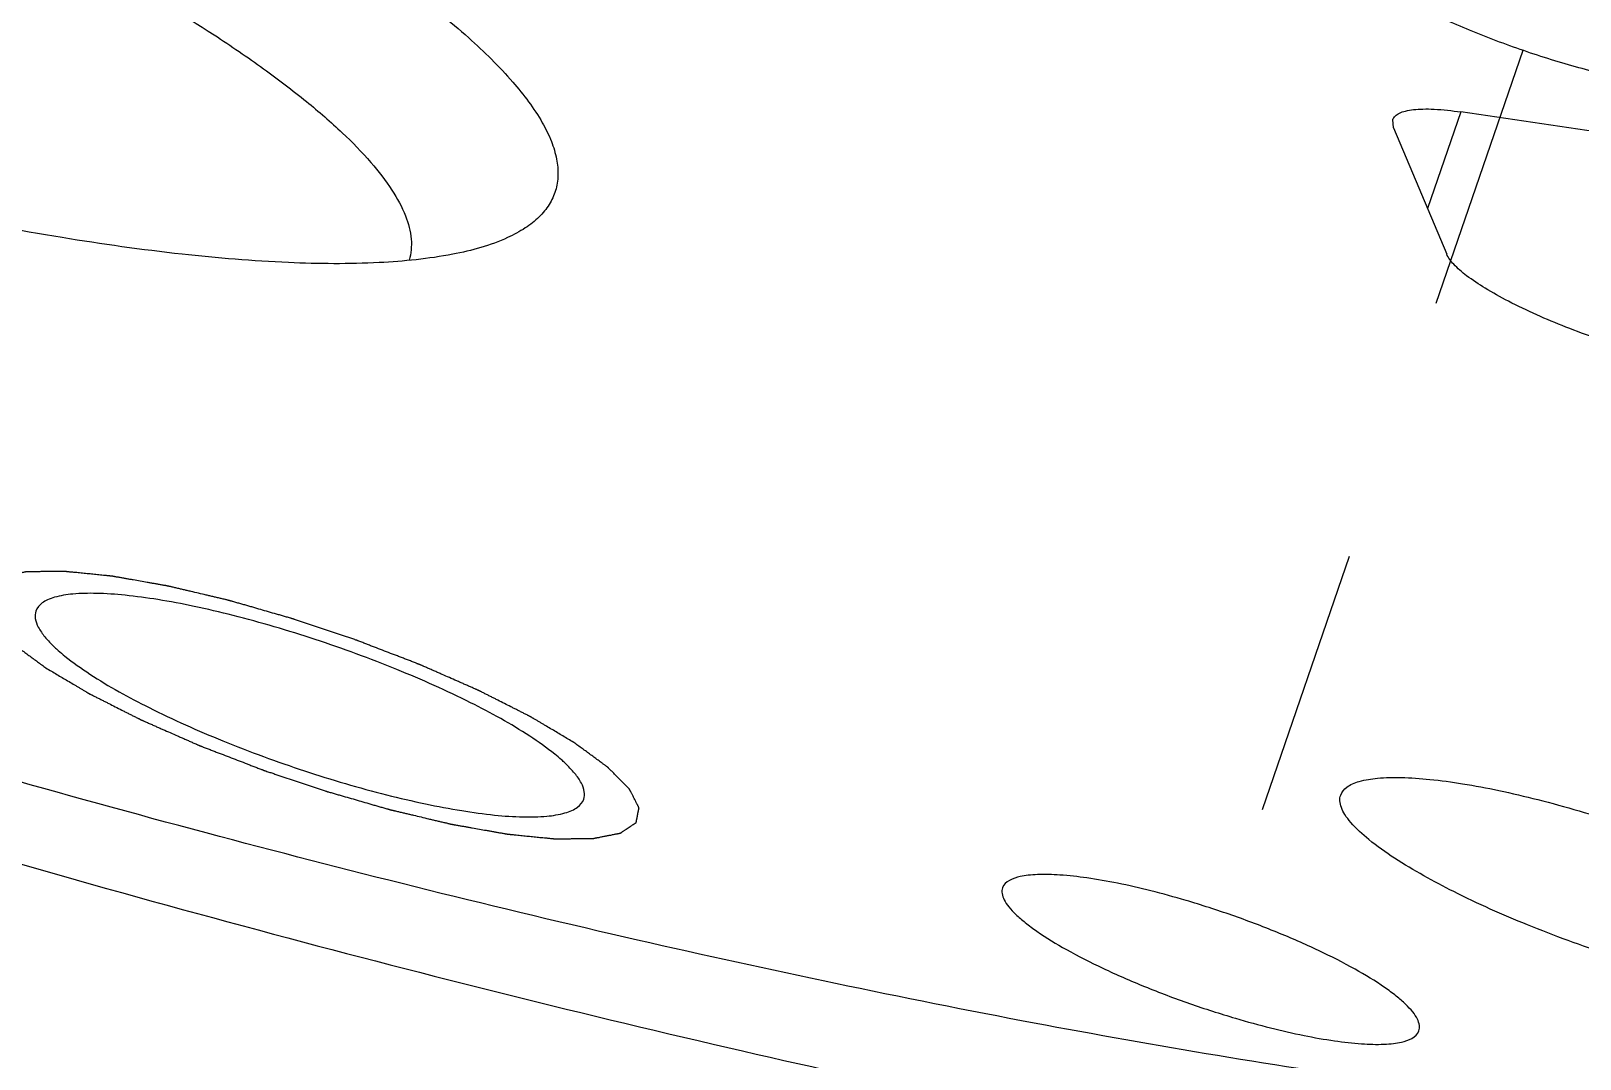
# Model space of a CAD drawing. Header units: millimetres. Extents: x 0 to 420, y 0 to 297.
# Drawn here: x 123.76 to 137.13, y 163.09 to 171.96 of the extents above; entities that cross this region are included whole.
import ezdxf

# ---------------------------------------------------------------- set-up
doc = ezdxf.new("R2010")
doc.units = ezdxf.units.MM
doc.header["$LTSCALE"] = 23.1
doc.linetypes.add('DASHED', pattern=[0.2, 0.1, -0.1])
doc.layers.get('0').update_dxf_attribs({"linetype": 'CONTINUOUS'})
for name, color, linetype in [('3_ALL_AXES', 7, 'CONTINUOUS'), ('7_ALL_FEATURES', 7, 'CONTINUOUS'), ('AXIS', 7, 'CONTINUOUS')]:
    doc.layers.add(name, color=color, linetype=linetype)

msp = doc.modelspace()

# ---------------------------------------------------------------- linework, layer by layer
at = {"color": 4, "linetype": 'DASHED'}
msp.add_line((136.633, 171.792), (133.86, 163.714), dxfattribs=at)
at = {"color": 7, "linetype": 'CONTINUOUS'}
for p, q in [((135.517, 171.124), (135.511, 171.194)), ((141.509, 170.461), (136.097, 171.26)), ((135.517, 171.124), (135.976, 170.032))]:
    msp.add_line(p, q, dxfattribs=at)
at = {"color": 9, "linetype": 'CONTINUOUS'}
msp.add_line((136.097, 171.26), (135.81, 170.426), dxfattribs=at)
at = {"color": 7, "linetype": 'CONTINUOUS'}
for points, knots in [([(161.192, 159.264), (161.151, 159.145), (161.047, 158.912), (160.751, 158.466), (160.205, 157.962), (159.339, 157.48), (158.25, 157.094), (156.941, 156.804), (155.417, 156.61), (153.686, 156.513), (151.757, 156.513), (149.639, 156.612), (147.345, 156.808), (144.888, 157.101), (141.319, 157.632), (136.56, 158.534), (130.584, 159.932), (124.337, 161.643), (117.963, 163.627), (111.608, 165.839), (105.415, 168.229), (99.527, 170.743), (94.078, 173.321), (89.893, 175.533), (86.866, 177.3), (85.468, 178.175), (84.801, 178.61)], [0, 0, 0, 0, 0.004615, 0.009356, 0.019641, 0.031602, 0.045669, 0.062071, 0.080907, 0.1022, 0.125913, 0.151976, 0.180286, 0.21072, 0.243131, 0.313227, 0.389133, 0.469235, 0.551805, 0.635047, 0.71715, 0.796331, 0.870885, 0.939237, 0.970654, 1, 1, 1, 1]), ([(137.793, 171.498), (137.726, 171.507), (137.586, 171.531), (137.37, 171.577), (137.143, 171.634), (136.908, 171.701), (136.67, 171.778), (136.434, 171.862), (136.204, 171.951), (135.985, 172.045), (135.781, 172.141), (135.596, 172.237), (135.433, 172.332), (135.315, 172.412), (135.234, 172.473), (135.183, 172.516), (135.139, 172.558), (135.104, 172.597), (135.076, 172.634), (135.057, 172.67), (135.045, 172.703), (135.043, 172.725), (135.044, 172.735)], [0, 0, 0, 0, 0.065874, 0.137616, 0.213906, 0.293389, 0.374602, 0.456051, 0.536237, 0.613688, 0.686994, 0.754842, 0.816056, 0.869634, 0.893315, 0.91483, 0.934139, 0.951239, 0.966185, 0.979098, 0.990228, 1, 1, 1, 1]), ([(135.511, 171.194), (135.515, 171.206), (135.531, 171.229), (135.57, 171.253), (135.624, 171.271), (135.693, 171.282), (135.776, 171.287), (135.912, 171.284), (136.021, 171.271), (136.097, 171.26)], [0, 0, 0, 0, 0.0601, 0.132054, 0.222688, 0.334927, 0.469516, 0.626194, 1, 1, 1, 1]), ([(137.558, 169.214), (137.37, 169.269), (137.015, 169.391), (136.599, 169.574), (136.317, 169.73), (136.158, 169.836), (136.044, 169.932), (135.99, 170), (135.976, 170.032)], [0, 0, 0, 0, 0.32408, 0.624444, 0.752191, 0.858932, 0.941783, 1, 1, 1, 1]), ([(144.73, 162.806), (144.476, 162.735), (143.925, 162.616), (143.035, 162.498), (142.035, 162.431), (140.495, 162.41), (138.328, 162.527), (135.475, 162.861), (132.318, 163.391), (128.915, 164.108), (125.328, 165), (122.893, 165.69), (121.656, 166.061)], [0, 0, 0, 0, 0.033697, 0.071853, 0.114482, 0.16153, 0.268413, 0.391234, 0.528151, 0.67693, 0.835152, 1, 1, 1, 1]), ([(121.668, 165.356), (123.055, 164.937), (125.786, 164.157), (129.81, 163.151), (133.627, 162.343), (137.165, 161.747), (140.357, 161.374), (142.776, 161.248), (144.491, 161.277), (145.6, 161.357), (146.582, 161.495), (147.189, 161.634), (147.468, 161.716)], [0, 0, 0, 0, 0.165363, 0.324125, 0.473362, 0.610565, 0.73342, 0.840024, 0.886805, 0.929081, 0.966805, 1, 1, 1, 1])]:
    msp.add_open_spline(points, degree=3, knots=knots, dxfattribs=at)
at = {"color": 2, "linetype": 'CONTINUOUS'}
for points in [[(128.44, 165.819), (128.409, 165.838), (128.362, 165.865), (128.3, 165.902), (128.253, 165.93), (128.214, 165.953), (128.183, 165.972), (128.159, 165.986), (128.136, 166), (128.116, 166.011), (128.101, 166.02), (128.091, 166.026), (128.083, 166.031), (128.077, 166.034), (128.073, 166.037), (128.069, 166.039), (128.067, 166.04), (128.066, 166.041), (128.064, 166.042), (128.062, 166.043), (128.058, 166.045), (128.052, 166.048), (128.045, 166.052), (128.035, 166.057), (128.024, 166.062), (128.005, 166.072), (127.982, 166.084), (127.954, 166.098), (127.926, 166.112), (127.889, 166.131), (127.842, 166.154), (127.796, 166.178), (127.758, 166.197), (127.73, 166.211), (127.702, 166.225), (127.679, 166.237), (127.661, 166.246), (127.649, 166.252), (127.64, 166.257), (127.633, 166.26), (127.627, 166.263), (127.623, 166.265), (127.62, 166.266), (127.619, 166.267), (127.617, 166.268), (127.614, 166.269), (127.609, 166.271), (127.603, 166.274), (127.595, 166.278), (127.585, 166.282), (127.571, 166.288), (127.551, 166.297), (127.524, 166.309), (127.493, 166.323), (127.462, 166.336), (127.42, 166.355), (127.367, 166.378), (127.315, 166.401), (127.273, 166.419), (127.242, 166.433), (127.21, 166.447), (127.184, 166.458), (127.163, 166.468), (127.15, 166.473), (127.14, 166.478), (127.132, 166.482), (127.125, 166.484), (127.121, 166.486), (127.118, 166.488), (127.116, 166.488), (127.114, 166.489), (127.111, 166.49), (127.106, 166.492), (127.099, 166.495), (127.09, 166.498), (127.079, 166.503), (127.065, 166.508), (127.042, 166.517), (127.013, 166.528), (126.979, 166.541), (126.945, 166.555), (126.899, 166.572), (126.842, 166.594), (126.773, 166.621), (126.716, 166.643), (126.67, 166.66), (126.642, 166.671), (126.619, 166.68), (126.602, 166.687), (126.587, 166.692), (126.577, 166.696), (126.572, 166.698), (126.567, 166.7), (126.563, 166.701), (126.557, 166.703), (126.547, 166.707), (126.533, 166.712), (126.515, 166.717), (126.492, 166.725), (126.463, 166.735), (126.417, 166.75), (126.359, 166.77), (126.29, 166.793), (126.221, 166.816), (126.163, 166.836), (126.117, 166.851), (126.088, 166.861), (126.065, 166.869), (126.047, 166.875), (126.033, 166.879), (126.023, 166.883), (126.017, 166.885), (126.012, 166.886), (126.008, 166.887), (126.002, 166.889), (125.992, 166.892), (125.978, 166.896), (125.961, 166.901), (125.938, 166.908), (125.91, 166.916), (125.864, 166.929), (125.807, 166.945), (125.738, 166.965), (125.681, 166.982), (125.635, 166.995), (125.601, 167.005), (125.566, 167.014), (125.538, 167.023), (125.515, 167.029), (125.501, 167.033), (125.489, 167.037), (125.481, 167.039), (125.473, 167.041), (125.468, 167.043), (125.463, 167.044), (125.459, 167.045), (125.454, 167.046), (125.447, 167.048), (125.439, 167.05), (125.428, 167.052), (125.414, 167.056), (125.393, 167.061), (125.365, 167.067), (125.333, 167.075), (125.3, 167.083), (125.257, 167.093), (125.202, 167.106), (125.148, 167.119), (125.104, 167.129), (125.072, 167.137), (125.039, 167.144), (125.012, 167.151), (124.99, 167.156), (124.976, 167.159), (124.965, 167.162), (124.957, 167.164), (124.95, 167.165), (124.946, 167.166), (124.943, 167.167), (124.941, 167.168), (124.939, 167.168), (124.937, 167.168), (124.932, 167.169), (124.926, 167.17), (124.918, 167.172), (124.908, 167.173), (124.896, 167.176), (124.875, 167.179), (124.85, 167.184), (124.82, 167.189), (124.79, 167.194), (124.749, 167.201), (124.699, 167.21), (124.649, 167.219), (124.608, 167.226), (124.578, 167.232), (124.553, 167.236), (124.533, 167.24), (124.518, 167.242), (124.502, 167.245), (124.49, 167.247), (124.48, 167.249), (124.472, 167.25), (124.466, 167.251), (124.461, 167.252), (124.459, 167.253), (124.457, 167.253), (124.455, 167.253), (124.453, 167.253), (124.45, 167.254), (124.444, 167.254), (124.438, 167.255), (124.429, 167.256), (124.419, 167.257), (124.406, 167.258), (124.393, 167.259), (124.376, 167.261), (124.355, 167.263), (124.329, 167.266), (124.295, 167.269), (124.252, 167.274), (124.209, 167.278), (124.175, 167.281), (124.15, 167.284), (124.128, 167.286), (124.111, 167.288), (124.098, 167.289), (124.085, 167.29), (124.075, 167.291), (124.066, 167.292), (124.061, 167.293), (124.057, 167.293), (124.053, 167.294), (124.051, 167.294), (124.049, 167.294), (124.047, 167.294), (124.046, 167.294), (124.044, 167.294), (124.042, 167.294), (124.039, 167.294), (124.036, 167.294), (124.032, 167.294), (124.025, 167.294), (124.016, 167.294), (124.006, 167.294), (123.996, 167.294), (123.982, 167.294), (123.965, 167.294), (123.944, 167.293), (123.917, 167.293), (123.882, 167.293), (123.848, 167.293), (123.821, 167.292), (123.8, 167.292), (123.783, 167.292), (123.769, 167.292), (123.759, 167.292), (123.748, 167.292), (123.74, 167.292), (123.733, 167.292), (123.729, 167.292), (123.725, 167.292), (123.723, 167.292), (123.721, 167.292), (123.719, 167.292), (123.718, 167.291), (123.718, 167.292), (123.717, 167.291), (123.717, 167.291), (123.715, 167.291), (123.714, 167.291), (123.712, 167.29), (123.71, 167.29), (123.707, 167.289), (123.702, 167.288), (123.695, 167.287), (123.688, 167.286), (123.681, 167.284), (123.671, 167.282), (123.659, 167.28), (123.644, 167.277), (123.624, 167.273), (123.599, 167.268), (123.575, 167.263), (123.555, 167.259), (123.54, 167.257), (123.528, 167.254), (123.518, 167.252), (123.511, 167.251), (123.503, 167.249), (123.497, 167.248), (123.492, 167.247), (123.489, 167.247), (123.487, 167.246), (123.485, 167.246), (123.483, 167.245), (123.482, 167.245), (123.482, 167.245), (123.481, 167.245), (123.481, 167.245), (123.481, 167.245), (123.48, 167.244), (123.479, 167.244), (123.478, 167.243), (123.477, 167.242), (123.475, 167.241), (123.472, 167.239), (123.469, 167.236), (123.464, 167.234), (123.46, 167.231), (123.454, 167.227), (123.447, 167.222), (123.439, 167.217), (123.428, 167.209), (123.413, 167.2), (123.399, 167.19), (123.388, 167.183), (123.38, 167.177), (123.373, 167.172), (123.367, 167.168), (123.363, 167.166), (123.358, 167.163), (123.355, 167.16), (123.352, 167.159), (123.35, 167.157), (123.349, 167.156), (123.348, 167.156), (123.347, 167.155), (123.346, 167.155), (123.346, 167.155), (123.346, 167.154), (123.346, 167.154), (123.346, 167.154), (123.345, 167.153), (123.345, 167.152), (123.345, 167.151), (123.345, 167.15), (123.345, 167.148), (123.344, 167.146), (123.343, 167.142), (123.343, 167.138), (123.342, 167.134), (123.341, 167.129), (123.339, 167.122), (123.338, 167.114), (123.336, 167.104), (123.333, 167.09), (123.331, 167.077), (123.328, 167.066), (123.327, 167.058), (123.326, 167.052), (123.325, 167.046), (123.324, 167.042), (123.323, 167.038), (123.322, 167.035), (123.322, 167.032), (123.322, 167.031), (123.321, 167.029), (123.321, 167.028), (123.321, 167.028), (123.321, 167.027), (123.321, 167.027), (123.321, 167.026), (123.321, 167.026), (123.321, 167.026), (123.321, 167.025), (123.322, 167.024), (123.323, 167.023), (123.323, 167.021), (123.325, 167.019), (123.326, 167.015), (123.328, 167.011), (123.331, 167.006), (123.334, 167.001), (123.337, 166.994), (123.341, 166.986), (123.347, 166.976), (123.354, 166.962), (123.362, 166.945), (123.371, 166.929), (123.378, 166.915), (123.383, 166.905), (123.387, 166.897), (123.391, 166.89), (123.393, 166.885), (123.396, 166.88), (123.398, 166.876), (123.4, 166.872), (123.401, 166.87), (123.402, 166.868), (123.403, 166.867), (123.403, 166.866), (123.403, 166.865), (123.404, 166.865), (123.404, 166.865), (123.404, 166.864), (123.405, 166.864), (123.406, 166.863), (123.407, 166.862), (123.408, 166.86), (123.41, 166.858), (123.413, 166.856), (123.417, 166.852), (123.422, 166.847), (123.427, 166.841), (123.433, 166.835), (123.441, 166.827), (123.451, 166.817), (123.463, 166.805), (123.478, 166.79), (123.498, 166.77), (123.518, 166.75), (123.533, 166.734), (123.545, 166.723), (123.555, 166.713), (123.563, 166.705), (123.569, 166.699), (123.575, 166.693), (123.579, 166.688), (123.583, 166.684), (123.586, 166.682), (123.588, 166.68), (123.589, 166.678), (123.59, 166.677), (123.591, 166.676), (123.592, 166.676), (123.592, 166.675), (123.593, 166.675), (123.593, 166.674), (123.595, 166.673), (123.597, 166.672), (123.599, 166.67), (123.602, 166.668), (123.606, 166.665), (123.612, 166.661), (123.62, 166.655), (123.629, 166.649), (123.638, 166.642), (123.65, 166.633), (123.665, 166.622), (123.683, 166.609), (123.708, 166.591), (123.738, 166.569), (123.775, 166.542), (123.811, 166.515), (123.848, 166.488), (123.872, 166.471), (123.884, 166.462)], [(123.884, 166.462), (123.916, 166.443), (123.962, 166.415), (124.025, 166.378), (124.072, 166.351), (124.111, 166.327), (124.142, 166.309), (124.165, 166.295), (124.189, 166.281), (124.208, 166.27), (124.224, 166.26), (124.234, 166.255), (124.241, 166.25), (124.247, 166.246), (124.252, 166.244), (124.255, 166.242), (124.257, 166.24), (124.259, 166.239), (124.261, 166.239), (124.263, 166.237), (124.267, 166.235), (124.273, 166.232), (124.28, 166.229), (124.289, 166.224), (124.301, 166.218), (124.319, 166.209), (124.343, 166.197), (124.371, 166.183), (124.399, 166.169), (124.436, 166.15), (124.482, 166.126), (124.529, 166.103), (124.566, 166.084), (124.594, 166.07), (124.622, 166.056), (124.645, 166.044), (124.664, 166.035), (124.676, 166.029), (124.685, 166.024), (124.692, 166.021), (124.698, 166.018), (124.702, 166.016), (124.704, 166.014), (124.706, 166.013), (124.708, 166.013), (124.711, 166.011), (124.715, 166.009), (124.722, 166.007), (124.73, 166.003), (124.74, 165.999), (124.753, 165.993), (124.774, 165.984), (124.8, 165.972), (124.832, 165.958), (124.863, 165.944), (124.905, 165.926), (124.957, 165.903), (125.01, 165.88), (125.052, 165.861), (125.083, 165.848), (125.114, 165.834), (125.141, 165.822), (125.161, 165.813), (125.175, 165.807), (125.185, 165.803), (125.193, 165.799), (125.199, 165.796), (125.204, 165.794), (125.207, 165.793), (125.209, 165.792), (125.211, 165.791), (125.214, 165.79), (125.219, 165.788), (125.226, 165.786), (125.234, 165.782), (125.246, 165.778), (125.26, 165.772), (125.283, 165.764), (125.311, 165.753), (125.346, 165.739), (125.38, 165.726), (125.426, 165.709), (125.483, 165.687), (125.552, 165.66), (125.609, 165.638), (125.654, 165.621), (125.683, 165.609), (125.706, 165.601), (125.723, 165.594), (125.737, 165.589), (125.747, 165.585), (125.753, 165.583), (125.757, 165.581), (125.762, 165.579), (125.767, 165.577), (125.778, 165.574), (125.792, 165.569), (125.809, 165.563), (125.832, 165.556), (125.861, 165.546), (125.908, 165.53), (125.965, 165.511), (126.035, 165.488), (126.104, 165.464), (126.162, 165.445), (126.208, 165.429), (126.237, 165.42), (126.26, 165.412), (126.277, 165.406), (126.292, 165.401), (126.302, 165.398), (126.308, 165.396), (126.312, 165.395), (126.316, 165.393), (126.322, 165.392), (126.332, 165.389), (126.346, 165.385), (126.364, 165.38), (126.386, 165.373), (126.415, 165.365), (126.461, 165.352), (126.518, 165.335), (126.587, 165.316), (126.644, 165.299), (126.69, 165.286), (126.724, 165.276), (126.758, 165.266), (126.787, 165.258), (126.81, 165.251), (126.824, 165.247), (126.835, 165.244), (126.844, 165.242), (126.851, 165.24), (126.857, 165.238), (126.861, 165.237), (126.865, 165.236), (126.871, 165.234), (126.878, 165.233), (126.886, 165.231), (126.897, 165.228), (126.91, 165.225), (126.932, 165.22), (126.959, 165.214), (126.992, 165.206), (127.024, 165.198), (127.068, 165.188), (127.122, 165.175), (127.177, 165.162), (127.22, 165.152), (127.253, 165.144), (127.286, 165.136), (127.313, 165.13), (127.335, 165.125), (127.348, 165.122), (127.359, 165.119), (127.367, 165.117), (127.374, 165.115), (127.379, 165.114), (127.382, 165.114), (127.384, 165.113), (127.386, 165.113), (127.388, 165.112), (127.392, 165.112), (127.399, 165.111), (127.406, 165.109), (127.416, 165.107), (127.429, 165.105), (127.449, 165.102), (127.474, 165.097), (127.505, 165.092), (127.535, 165.087), (127.575, 165.079), (127.626, 165.07), (127.676, 165.062), (127.716, 165.054), (127.747, 165.049), (127.772, 165.045), (127.792, 165.041), (127.807, 165.038), (127.822, 165.036), (127.835, 165.034), (127.845, 165.032), (127.852, 165.03), (127.859, 165.029), (127.863, 165.029), (127.866, 165.028), (127.868, 165.028), (127.869, 165.028), (127.871, 165.027), (127.875, 165.027), (127.88, 165.026), (127.887, 165.026), (127.895, 165.025), (127.906, 165.024), (127.919, 165.023), (127.932, 165.021), (127.949, 165.02), (127.97, 165.017), (127.996, 165.015), (128.03, 165.011), (128.073, 165.007), (128.115, 165.003), (128.149, 164.999), (128.175, 164.997), (128.196, 164.995), (128.214, 164.993), (128.226, 164.992), (128.239, 164.99), (128.25, 164.989), (128.258, 164.988), (128.264, 164.988), (128.268, 164.987), (128.271, 164.987), (128.274, 164.987), (128.276, 164.987), (128.278, 164.986), (128.279, 164.987), (128.281, 164.987), (128.283, 164.987), (128.285, 164.987), (128.289, 164.987), (128.293, 164.987), (128.3, 164.987), (128.308, 164.987), (128.319, 164.987), (128.329, 164.987), (128.343, 164.987), (128.36, 164.987), (128.381, 164.987), (128.408, 164.988), (128.442, 164.988), (128.477, 164.988), (128.504, 164.988), (128.525, 164.989), (128.542, 164.989), (128.556, 164.989), (128.566, 164.989), (128.576, 164.989), (128.585, 164.989), (128.592, 164.989), (128.596, 164.989), (128.599, 164.989), (128.602, 164.989), (128.604, 164.989), (128.605, 164.989), (128.606, 164.989), (128.607, 164.989), (128.607, 164.989), (128.608, 164.989), (128.609, 164.99), (128.611, 164.99), (128.613, 164.99), (128.615, 164.991), (128.618, 164.991), (128.623, 164.992), (128.629, 164.994), (128.637, 164.995), (128.644, 164.997), (128.654, 164.998), (128.666, 165.001), (128.681, 165.004), (128.701, 165.008), (128.725, 165.013), (128.75, 165.017), (128.769, 165.021), (128.784, 165.024), (128.797, 165.027), (128.806, 165.029), (128.814, 165.03), (128.821, 165.031), (128.827, 165.033), (128.832, 165.034), (128.835, 165.034), (128.838, 165.035), (128.84, 165.035), (128.841, 165.035), (128.842, 165.036), (128.843, 165.036), (128.843, 165.036), (128.844, 165.036), (128.844, 165.036), (128.845, 165.037), (128.845, 165.037), (128.846, 165.038), (128.848, 165.039), (128.85, 165.04), (128.852, 165.042), (128.856, 165.044), (128.86, 165.047), (128.864, 165.05), (128.87, 165.054), (128.877, 165.058), (128.886, 165.064), (128.897, 165.072), (128.911, 165.081), (128.925, 165.091), (128.937, 165.098), (128.945, 165.104), (128.952, 165.108), (128.958, 165.112), (128.962, 165.115), (128.966, 165.118), (128.97, 165.12), (128.973, 165.122), (128.974, 165.123), (128.976, 165.124), (128.977, 165.125), (128.978, 165.126), (128.978, 165.126), (128.979, 165.126), (128.979, 165.126), (128.979, 165.127), (128.979, 165.127), (128.979, 165.128), (128.979, 165.128), (128.979, 165.129), (128.98, 165.131), (128.98, 165.132), (128.981, 165.135), (128.981, 165.138), (128.982, 165.142), (128.983, 165.146), (128.984, 165.152), (128.985, 165.158), (128.987, 165.166), (128.989, 165.177), (128.991, 165.19), (128.994, 165.204), (128.996, 165.214), (128.998, 165.222), (128.999, 165.229), (129, 165.234), (129.001, 165.238), (129.002, 165.242), (129.002, 165.246), (129.003, 165.248), (129.003, 165.25), (129.003, 165.251), (129.004, 165.252), (129.004, 165.253), (129.004, 165.254), (129.004, 165.254), (129.004, 165.254), (129.004, 165.255), (129.004, 165.255), (129.003, 165.256), (129.003, 165.257), (129.002, 165.258), (129.001, 165.26), (129, 165.262), (128.998, 165.265), (128.996, 165.27), (128.994, 165.275), (128.991, 165.28), (128.987, 165.286), (128.983, 165.295), (128.978, 165.305), (128.971, 165.318), (128.962, 165.335), (128.954, 165.352), (128.947, 165.366), (128.942, 165.376), (128.937, 165.384), (128.934, 165.391), (128.931, 165.396), (128.929, 165.401), (128.926, 165.405), (128.925, 165.409), (128.924, 165.411), (128.923, 165.412), (128.922, 165.414), (128.921, 165.415), (128.921, 165.415), (128.921, 165.416), (128.921, 165.416), (128.92, 165.416), (128.92, 165.417), (128.919, 165.418), (128.918, 165.419), (128.916, 165.421), (128.914, 165.423), (128.912, 165.425), (128.908, 165.429), (128.903, 165.434), (128.897, 165.44), (128.891, 165.446), (128.883, 165.454), (128.874, 165.463), (128.862, 165.475), (128.846, 165.491), (128.827, 165.511), (128.807, 165.53), (128.791, 165.546), (128.78, 165.558), (128.77, 165.568), (128.762, 165.576), (128.756, 165.582), (128.75, 165.588), (128.745, 165.593), (128.741, 165.597), (128.739, 165.599), (128.737, 165.601), (128.735, 165.602), (128.734, 165.604), (128.733, 165.605), (128.733, 165.605), (128.732, 165.605), (128.732, 165.606), (128.731, 165.606), (128.73, 165.607), (128.728, 165.609), (128.726, 165.61), (128.723, 165.613), (128.719, 165.615), (128.713, 165.62), (128.705, 165.625), (128.696, 165.632), (128.687, 165.639), (128.675, 165.648), (128.659, 165.659), (128.641, 165.672), (128.617, 165.69), (128.586, 165.712), (128.55, 165.739), (128.513, 165.766), (128.477, 165.792), (128.452, 165.81), (128.44, 165.819)]]:
    msp.add_open_spline(points, degree=3, knots=[0, 0, 0, 0, 0.015625, 0.023438, 0.03125, 0.039062, 0.042969, 0.046875, 0.050781, 0.054688, 0.056641, 0.058594, 0.05957, 0.060547, 0.061523, 0.062012, 0.062256, 0.0625, 0.062744, 0.062988, 0.063477, 0.064453, 0.06543, 0.066406, 0.068359, 0.070312, 0.074219, 0.078125, 0.082031, 0.085938, 0.09375, 0.101562, 0.105469, 0.109375, 0.113281, 0.117188, 0.119141, 0.121094, 0.12207, 0.123047, 0.124023, 0.124512, 0.124756, 0.125, 0.125244, 0.125488, 0.125977, 0.126953, 0.12793, 0.128906, 0.130859, 0.132812, 0.136719, 0.140625, 0.144531, 0.148438, 0.15625, 0.164062, 0.167969, 0.171875, 0.175781, 0.179688, 0.181641, 0.183594, 0.18457, 0.185547, 0.186523, 0.187012, 0.187256, 0.1875, 0.187744, 0.187988, 0.188477, 0.189453, 0.19043, 0.191406, 0.193359, 0.195312, 0.199219, 0.203125, 0.207031, 0.210938, 0.21875, 0.226562, 0.234375, 0.238281, 0.242188, 0.244141, 0.246094, 0.248047, 0.249023, 0.249512, 0.25, 0.250488, 0.250977, 0.251953, 0.253906, 0.255859, 0.257812, 0.261719, 0.265625, 0.273438, 0.28125, 0.289062, 0.296875, 0.300781, 0.304688, 0.306641, 0.308594, 0.310547, 0.311523, 0.312012, 0.3125, 0.312988, 0.313477, 0.314453, 0.316406, 0.318359, 0.320312, 0.324219, 0.328125, 0.335938, 0.34375, 0.351562, 0.355469, 0.359375, 0.363281, 0.367188, 0.369141, 0.371094, 0.37207, 0.373047, 0.374023, 0.374512, 0.375, 0.375488, 0.375977, 0.376953, 0.37793, 0.378906, 0.380859, 0.382812, 0.386719, 0.390625, 0.394531, 0.398438, 0.40625, 0.414062, 0.417969, 0.421875, 0.425781, 0.429688, 0.431641, 0.433594, 0.43457, 0.435547, 0.436523, 0.437012, 0.437256, 0.4375, 0.437744, 0.437988, 0.438477, 0.439453, 0.44043, 0.441406, 0.443359, 0.445312, 0.449219, 0.453125, 0.457031, 0.460938, 0.46875, 0.476562, 0.480469, 0.484375, 0.488281, 0.490234, 0.492188, 0.494141, 0.496094, 0.49707, 0.498047, 0.499023, 0.499512, 0.499756, 0.5, 0.500244, 0.500488, 0.500977, 0.501953, 0.50293, 0.503906, 0.505859, 0.507812, 0.509766, 0.511719, 0.515625, 0.519531, 0.523438, 0.53125, 0.539062, 0.542969, 0.546875, 0.550781, 0.552734, 0.554688, 0.556641, 0.558594, 0.55957, 0.560547, 0.561035, 0.561523, 0.562012, 0.562256, 0.5625, 0.562744, 0.562988, 0.563477, 0.563965, 0.564453, 0.56543, 0.566406, 0.568359, 0.570312, 0.572266, 0.574219, 0.578125, 0.582031, 0.585938, 0.59375, 0.601562, 0.605469, 0.609375, 0.613281, 0.615234, 0.617188, 0.619141, 0.621094, 0.62207, 0.623047, 0.623535, 0.624023, 0.624512, 0.624756, 0.624878, 0.625, 0.625122, 0.625244, 0.625488, 0.625977, 0.626465, 0.626953, 0.62793, 0.628906, 0.630859, 0.632812, 0.634766, 0.636719, 0.640625, 0.644531, 0.648438, 0.65625, 0.664062, 0.667969, 0.671875, 0.675781, 0.677734, 0.679688, 0.681641, 0.683594, 0.68457, 0.685547, 0.686035, 0.686523, 0.687012, 0.687256, 0.687378, 0.6875, 0.687622, 0.687744, 0.687988, 0.688477, 0.688965, 0.689453, 0.69043, 0.691406, 0.693359, 0.695312, 0.697266, 0.699219, 0.703125, 0.707031, 0.710938, 0.71875, 0.726562, 0.730469, 0.734375, 0.738281, 0.740234, 0.742188, 0.744141, 0.746094, 0.74707, 0.748047, 0.748535, 0.749023, 0.749512, 0.749756, 0.749878, 0.75, 0.750122, 0.750244, 0.750488, 0.750977, 0.751465, 0.751953, 0.75293, 0.753906, 0.755859, 0.757812, 0.759766, 0.761719, 0.765625, 0.769531, 0.773438, 0.78125, 0.789062, 0.792969, 0.796875, 0.800781, 0.802734, 0.804688, 0.806641, 0.808594, 0.80957, 0.810547, 0.811035, 0.811523, 0.812012, 0.812256, 0.812378, 0.8125, 0.812622, 0.812744, 0.812988, 0.813477, 0.813965, 0.814453, 0.81543, 0.816406, 0.818359, 0.820312, 0.822266, 0.824219, 0.828125, 0.832031, 0.835938, 0.84375, 0.851562, 0.855469, 0.859375, 0.863281, 0.865234, 0.867188, 0.869141, 0.871094, 0.87207, 0.873047, 0.873535, 0.874023, 0.874512, 0.874756, 0.874878, 0.875, 0.875122, 0.875244, 0.875488, 0.875977, 0.876465, 0.876953, 0.87793, 0.878906, 0.880859, 0.882812, 0.884766, 0.886719, 0.890625, 0.894531, 0.898438, 0.90625, 0.914062, 0.917969, 0.921875, 0.925781, 0.927734, 0.929688, 0.931641, 0.933594, 0.93457, 0.935547, 0.936035, 0.936523, 0.937012, 0.937256, 0.937378, 0.9375, 0.937622, 0.937744, 0.937988, 0.938477, 0.938965, 0.939453, 0.94043, 0.941406, 0.943359, 0.945312, 0.947266, 0.949219, 0.953125, 0.957031, 0.960938, 0.96875, 0.976562, 0.984375, 0.992188, 1, 1, 1, 1], dxfattribs=at)
at = {"layer": '3_ALL_AXES', "color": 7, "linetype": 'CONTINUOUS'}
for centre, start, end in [((124.9, 167.642), 226.8778, 228.5171), ((127.425, 164.639), 46.8778, 48.5171)]:
    msp.add_arc(centre, 1.374, start, end, dxfattribs=at)
for points, knots in [([(128.061, 165.873), (127.897, 165.979), (127.521, 166.186), (126.901, 166.462), (126.215, 166.713), (125.628, 166.886), (125.173, 166.993), (124.862, 167.052), (124.581, 167.09), (124.335, 167.108), (124.131, 167.104), (123.989, 167.083), (123.901, 167.052), (123.841, 167.019), (123.807, 166.98), (123.798, 166.952)], [0, 0, 0, 0, 0.129118, 0.282873, 0.448264, 0.610979, 0.68692, 0.757051, 0.81992, 0.874318, 0.91933, 0.954561, 0.968636, 0.980608, 1, 1, 1, 1]), ([(123.798, 166.952), (123.791, 166.932), (123.788, 166.882), (123.819, 166.805), (123.878, 166.722), (123.93, 166.668), (123.961, 166.639)], [0, 0, 0, 0, 0.175801, 0.389029, 0.660981, 1, 1, 1, 1]), ([(123.99, 166.613), (124.009, 166.596), (124.096, 166.522), (124.19, 166.457), (124.264, 166.408)], [0, 0, 0, 0, 0.223195, 1, 1, 1, 1]), ([(124.264, 166.408), (124.428, 166.301), (124.804, 166.095), (125.424, 165.818), (126.11, 165.567), (126.697, 165.394), (127.152, 165.288), (127.463, 165.229), (127.744, 165.19), (127.989, 165.173), (128.193, 165.177), (128.335, 165.198), (128.423, 165.229), (128.484, 165.262), (128.517, 165.301), (128.527, 165.328)], [0, 0, 0, 0, 0.129118, 0.282873, 0.448264, 0.610979, 0.68692, 0.757051, 0.81992, 0.874318, 0.91933, 0.954561, 0.968636, 0.980608, 1, 1, 1, 1]), ([(128.335, 165.668), (128.316, 165.685), (128.228, 165.758), (128.135, 165.824), (128.061, 165.873)], [0, 0, 0, 0, 0.223195, 1, 1, 1, 1]), ([(128.527, 165.328), (128.534, 165.349), (128.536, 165.399), (128.506, 165.476), (128.447, 165.559), (128.394, 165.613), (128.364, 165.642)], [0, 0, 0, 0, 0.175801, 0.389029, 0.660981, 1, 1, 1, 1]), ([(133.726, 164.455), (133.625, 164.484), (133.429, 164.538), (133.144, 164.604), (132.882, 164.65), (132.651, 164.676), (132.481, 164.682), (132.366, 164.673), (132.26, 164.657), (132.162, 164.62), (132.142, 164.563)], [0, 0, 0, 0, 0.191882, 0.372456, 0.536244, 0.679119, 0.797759, 0.847257, 0.890081, 1, 1, 1, 1]), ([(132.142, 164.563), (132.137, 164.548), (132.135, 164.511), (132.156, 164.455), (132.198, 164.394), (132.26, 164.329), (132.342, 164.259), (132.485, 164.153), (132.707, 164.019), (133.019, 163.861), (133.374, 163.706), (133.756, 163.562), (134.02, 163.477), (134.153, 163.438)], [0, 0, 0, 0, 0.020016, 0.044082, 0.074511, 0.112285, 0.157604, 0.210318, 0.336185, 0.485061, 0.650367, 0.824775, 1, 1, 1, 1]), ([(135.737, 163.329), (135.742, 163.344), (135.744, 163.381), (135.723, 163.437), (135.681, 163.498), (135.619, 163.563), (135.537, 163.634), (135.394, 163.739), (135.172, 163.873), (134.86, 164.031), (134.505, 164.186), (134.123, 164.33), (133.859, 164.415), (133.726, 164.455)], [0, 0, 0, 0, 0.020016, 0.044082, 0.074511, 0.112285, 0.157604, 0.210318, 0.336185, 0.485061, 0.650367, 0.824775, 1, 1, 1, 1]), ([(134.153, 163.438), (134.254, 163.408), (134.45, 163.354), (134.735, 163.289), (134.997, 163.242), (135.228, 163.216), (135.397, 163.21), (135.513, 163.219), (135.619, 163.235), (135.717, 163.272), (135.737, 163.329)], [0, 0, 0, 0, 0.191882, 0.372456, 0.536244, 0.679119, 0.797759, 0.847257, 0.890081, 1, 1, 1, 1])]:
    msp.add_open_spline(points, degree=3, knots=knots, dxfattribs=at)
at = {"layer": '7_ALL_FEATURES', "color": 7, "linetype": 'CONTINUOUS'}
for points, knots in [([(110.003, 175.843), (110.023, 175.89), (110.085, 175.983), (110.222, 176.095), (110.404, 176.187), (110.63, 176.26), (110.9, 176.314), (111.342, 176.364), (111.994, 176.369), (112.882, 176.301), (113.896, 176.157), (115.013, 175.942), (116.21, 175.659), (117.458, 175.315), (119.153, 174.784), (120.816, 174.173), (122.403, 173.494), (123.488, 172.979), (124.462, 172.464), (125.061, 172.104), (125.337, 171.925)], [0, 0, 0, 0, 0.009415, 0.019963, 0.032277, 0.046735, 0.063527, 0.082732, 0.128355, 0.183181, 0.246294, 0.316482, 0.392313, 0.472195, 0.554427, 0.718853, 0.797548, 0.87163, 0.939583, 1, 1, 1, 1]), ([(127.87, 170.176), (127.72, 170.107), (127.351, 170.008), (126.714, 169.945), (125.931, 169.951), (125.017, 170.028), (123.987, 170.173), (122.432, 170.467), (120.355, 170.988), (117.822, 171.793), (115.361, 172.738), (113.451, 173.613), (112.104, 174.338), (111.503, 174.701), (111.226, 174.882)], [0, 0, 0, 0, 0.028115, 0.064415, 0.108964, 0.161323, 0.220744, 0.286276, 0.431096, 0.585704, 0.73912, 0.880464, 0.943518, 1, 1, 1, 1]), ([(126.413, 172.74), (126.623, 172.603), (127.008, 172.337), (127.513, 171.932), (127.9, 171.553), (128.134, 171.245), (128.249, 171.014), (128.296, 170.86), (128.31, 170.715), (128.289, 170.58), (128.232, 170.457), (128.142, 170.347), (128.019, 170.251), (127.922, 170.2), (127.87, 170.176)], [0, 0, 0, 0, 0.210057, 0.391161, 0.541879, 0.662667, 0.712785, 0.757006, 0.796639, 0.833583, 0.870183, 0.908855, 0.951639, 1, 1, 1, 1]), ([(125.337, 171.925), (125.481, 171.831), (125.752, 171.646), (126.122, 171.365), (126.433, 171.097), (126.682, 170.842), (126.868, 170.603), (126.991, 170.38), (127.048, 170.172), (127.037, 170.039), (127.02, 169.981)], [0, 0, 0, 0, 0.192243, 0.365316, 0.518147, 0.650391, 0.762382, 0.855459, 0.932685, 1, 1, 1, 1]), ([(135.213, 147.624), (132.96, 148.036), (128.3, 149.033), (121.201, 150.905), (113.892, 153.166), (106.617, 155.741), (99.622, 158.542), (94.103, 161.039), (90.012, 163.087), (87.223, 164.585), (84.668, 166.067), (83.066, 167.079), (82.309, 167.582)], [0, 0, 0, 0, 0.120857, 0.251361, 0.387388, 0.524578, 0.658535, 0.784986, 0.844145, 0.899971, 0.952048, 1, 1, 1, 1]), ([(142.766, 148.716), (140.886, 148.952), (136.942, 149.581), (130.832, 150.869), (124.339, 152.525), (117.631, 154.508), (110.878, 156.767), (104.254, 159.246), (97.928, 161.88), (93.867, 163.763), (91.919, 164.724)], [0, 0, 0, 0, 0.106201, 0.223786, 0.349987, 0.481764, 0.615909, 0.749143, 0.878215, 1, 1, 1, 1])]:
    msp.add_open_spline(points, degree=3, knots=knots, dxfattribs=at)
at = {"layer": 'AXIS', "color": 7, "linetype": 'CONTINUOUS'}
for points, knots in [([(135.061, 165.363), (135.071, 165.391), (135.104, 165.43), (135.164, 165.463), (135.252, 165.494), (135.394, 165.515), (135.598, 165.519), (135.844, 165.501), (136.125, 165.463), (136.436, 165.404), (136.891, 165.297), (137.478, 165.124), (138.164, 164.874), (138.784, 164.597), (139.16, 164.391), (139.324, 164.284)], [0, 0, 0, 0, 0.019392, 0.031364, 0.045439, 0.08067, 0.125682, 0.18008, 0.242949, 0.31308, 0.389021, 0.551736, 0.717127, 0.870882, 1, 1, 1, 1]), ([(135.527, 164.819), (135.45, 164.869), (135.317, 164.964), (135.174, 165.093), (135.099, 165.19), (135.066, 165.252), (135.051, 165.311), (135.055, 165.348), (135.061, 165.363)], [0, 0, 0, 0, 0.366717, 0.651997, 0.763619, 0.856091, 0.932744, 1, 1, 1, 1]), ([(139.79, 163.74), (139.78, 163.712), (139.747, 163.673), (139.686, 163.64), (139.599, 163.609), (139.456, 163.588), (139.252, 163.584), (139.007, 163.602), (138.726, 163.64), (138.415, 163.699), (137.96, 163.806), (137.373, 163.979), (136.687, 164.229), (136.067, 164.506), (135.691, 164.713), (135.527, 164.819)], [0, 0, 0, 0, 0.019392, 0.031364, 0.045439, 0.08067, 0.125682, 0.18008, 0.242949, 0.31308, 0.389021, 0.551736, 0.717127, 0.870882, 1, 1, 1, 1])]:
    msp.add_open_spline(points, degree=3, knots=knots, dxfattribs=at)

doc.saveas('drawing.dxf')
